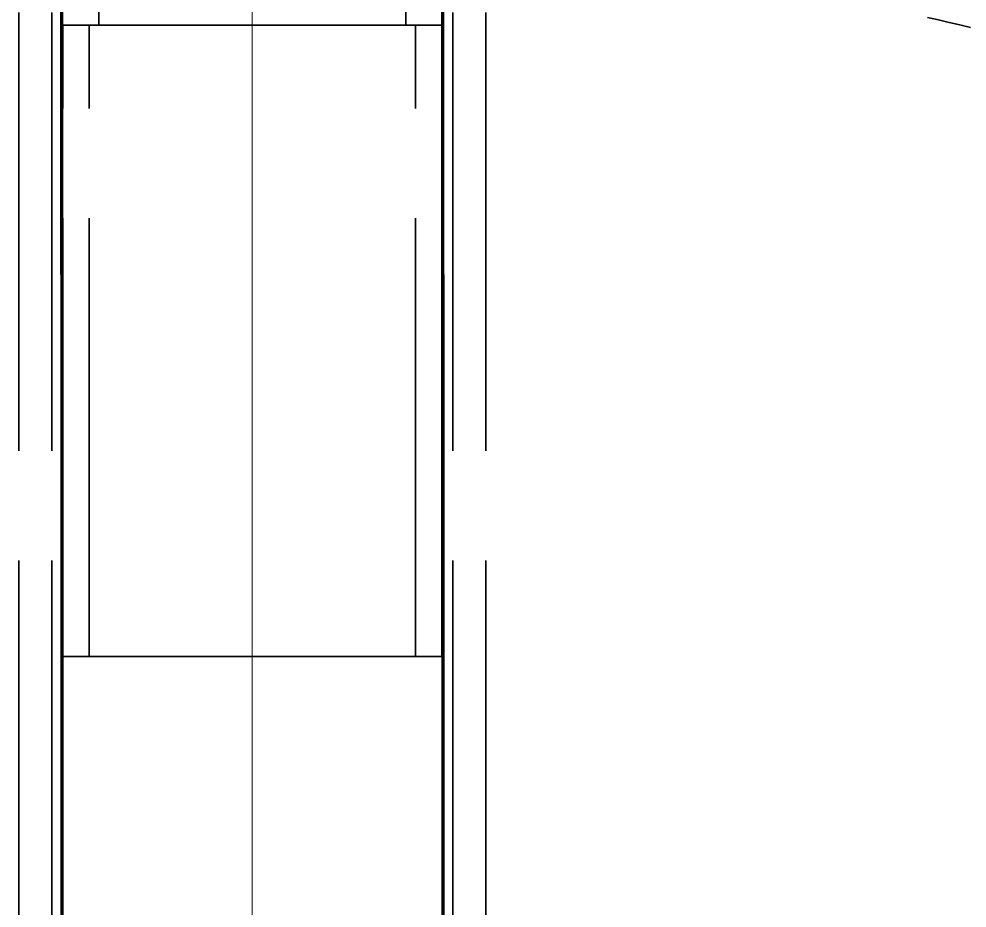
# Model space of a CAD drawing. Header units: millimetres. Extents: x 0 to 2208, y 0 to 420.
# Drawn here: x 186.67 to 195.32, y 221.77 to 229.88 of the extents above; entities that cross this region are included whole.
import ezdxf

# ---------------------------------------------------------------- set-up
doc = ezdxf.new("R2010")
doc.units = ezdxf.units.MM
doc.linetypes.add('IRAM-E-TRAZOS', pattern=[5, 4, -1])
doc.linetypes.add('IRAM-F-TRAZO-PUNTO', pattern=[20, 15, -2, 1, -2])
for name, color, linetype, lineweight in [('01-VISIBLE', 7, 'CONTINUOUS', 70), ('02-OCULTA', 4, 'IRAM-E-TRAZOS', 35), ('03-EJE', 1, 'IRAM-F-TRAZO-PUNTO', 18)]:
    doc.layers.add(name, color=color, linetype=linetype, lineweight=lineweight)

msp = doc.modelspace()

# ---------------------------------------------------------------- linework, layer by layer
at = {"layer": '01-VISIBLE'}
for p, q in [((187.057, 227.5485), (187.057, 157.6385)), ((190.537, 227.5485), (190.537, 157.6385))]:
    msp.add_line(p, q, dxfattribs=at)
for points in [[(187.057, 227.5485), (187.057, 227.6485), (187.057, 227.7485), (187.057, 227.8485), (187.057, 227.9485), (187.057, 228.0485), (187.057, 228.1485), (187.057, 228.2485), (187.057, 228.3485), (187.057, 228.4485), (187.057, 228.5485), (187.057, 228.6485), (187.057, 228.7485), (187.057, 228.8485), (187.057, 228.9485), (187.057, 229.0485), (187.057, 229.1485), (187.057, 229.2485), (187.057, 229.3485), (187.057, 229.4485), (187.057, 229.5485), (187.057, 229.6485), (187.057, 229.7485), (187.057, 229.8485), (187.057, 229.9485)], [(190.537, 227.5485), (190.537, 227.6485), (190.537, 227.7485), (190.537, 227.8485), (190.537, 227.9485), (190.537, 228.0485), (190.537, 228.1485), (190.537, 228.2485), (190.537, 228.3485), (190.537, 228.4485), (190.537, 228.5485), (190.537, 228.6485), (190.537, 228.7485), (190.537, 228.8485), (190.537, 228.9485), (190.537, 229.0485), (190.537, 229.1485), (190.537, 229.2485), (190.537, 229.3485), (190.537, 229.4485), (190.537, 229.5485), (190.537, 229.6485), (190.537, 229.7485), (190.537, 229.8485), (190.537, 229.9485)]]:
    msp.add_lwpolyline(points, dxfattribs=at)
at = {"layer": '02-OCULTA'}
for p, q in [((186.667, 125.9385), (186.667, 231.3185)), ((186.967, 125.9385), (186.967, 231.3185)), ((190.627, 125.9385), (190.627, 231.3185)), ((190.927, 125.9385), (190.927, 231.3185)), ((187.397, 229.822), (187.397, 230.802)), ((190.197, 229.822), (190.197, 230.802)), ((187.067, 224.062), (187.067, 229.822)), ((187.307, 224.062), (187.307, 229.822)), ((190.287, 224.062), (190.287, 229.822)), ((190.527, 224.062), (190.527, 229.822))]:
    msp.add_line(p, q, dxfattribs=at)
for points in [[(194.9614, 229.8935), (195.0591, 229.8711), (195.1567, 229.8484), (195.2542, 229.8252), (195.3516, 229.8017)], [(188.797, 229.822), (188.6952, 229.822), (188.5935, 229.822), (188.4917, 229.822), (188.3899, 229.822), (188.2882, 229.822), (188.1864, 229.822), (188.0846, 229.822), (187.9829, 229.822), (187.8811, 229.822), (187.7794, 229.822), (187.6776, 229.822), (187.5758, 229.822), (187.4741, 229.822), (187.3723, 229.822), (187.2705, 229.822), (187.1688, 229.822), (187.067, 229.822)], [(187.067, 229.822), (187.1688, 229.822), (187.2705, 229.822), (187.3723, 229.822), (187.4741, 229.822), (187.5758, 229.822), (187.6776, 229.822), (187.7794, 229.822), (187.8811, 229.822), (187.9829, 229.822), (188.0846, 229.822), (188.1864, 229.822), (188.2882, 229.822), (188.3899, 229.822), (188.4917, 229.822), (188.5935, 229.822), (188.6952, 229.822), (188.797, 229.822), (188.8988, 229.822), (189.0005, 229.822), (189.1023, 229.822), (189.2041, 229.822), (189.3058, 229.822), (189.4076, 229.822), (189.5094, 229.822), (189.6111, 229.822), (189.7129, 229.822), (189.8146, 229.822), (189.9164, 229.822), (190.0182, 229.822), (190.1199, 229.822), (190.2217, 229.822), (190.3235, 229.822), (190.4252, 229.822), (190.527, 229.822)], [(188.797, 229.822), (188.6906, 229.822), (188.5841, 229.822), (188.4777, 229.822), (188.3713, 229.822), (188.2649, 229.822), (188.1584, 229.822), (188.052, 229.822), (187.9456, 229.822), (187.8391, 229.822), (187.7327, 229.822), (187.6263, 229.822), (187.5199, 229.822), (187.4134, 229.822), (187.307, 229.822)], [(187.307, 229.822), (187.4098, 229.822), (187.5125, 229.822), (187.6153, 229.822), (187.718, 229.822), (187.8208, 229.822), (187.9236, 229.822), (188.0263, 229.822), (188.1291, 229.822), (188.2318, 229.822), (188.3346, 229.822), (188.4373, 229.822), (188.5401, 229.822), (188.6429, 229.822), (188.7456, 229.822), (188.8484, 229.822), (188.9511, 229.822), (189.0539, 229.822), (189.1567, 229.822), (189.2594, 229.822), (189.3622, 229.822), (189.4649, 229.822), (189.5677, 229.822), (189.6704, 229.822), (189.7732, 229.822), (189.876, 229.822), (189.9787, 229.822), (190.0815, 229.822), (190.1842, 229.822), (190.287, 229.822)], [(188.797, 229.822), (188.697, 229.822), (188.597, 229.822), (188.497, 229.822), (188.397, 229.822), (188.297, 229.822), (188.197, 229.822), (188.097, 229.822), (187.997, 229.822), (187.897, 229.822), (187.797, 229.822), (187.697, 229.822), (187.597, 229.822), (187.497, 229.822), (187.397, 229.822)], [(187.397, 229.822), (187.497, 229.822), (187.597, 229.822), (187.697, 229.822), (187.797, 229.822), (187.897, 229.822), (187.997, 229.822), (188.097, 229.822), (188.197, 229.822), (188.297, 229.822), (188.397, 229.822), (188.497, 229.822), (188.597, 229.822), (188.697, 229.822), (188.797, 229.822), (188.897, 229.822), (188.997, 229.822), (189.097, 229.822), (189.197, 229.822), (189.297, 229.822), (189.397, 229.822), (189.497, 229.822), (189.597, 229.822), (189.697, 229.822), (189.797, 229.822), (189.897, 229.822), (189.997, 229.822), (190.097, 229.822), (190.197, 229.822)], [(190.197, 229.822), (190.0893, 229.822), (189.9816, 229.822), (189.8739, 229.822), (189.7662, 229.822), (189.6585, 229.822), (189.5508, 229.822), (189.4432, 229.822), (189.3355, 229.822), (189.2278, 229.822), (189.1201, 229.822), (189.0124, 229.822), (188.9047, 229.822), (188.797, 229.822)], [(190.527, 229.822), (190.4252, 229.822), (190.3235, 229.822), (190.2217, 229.822), (190.1199, 229.822), (190.0182, 229.822), (189.9164, 229.822), (189.8146, 229.822), (189.7129, 229.822), (189.6111, 229.822), (189.5094, 229.822), (189.4076, 229.822), (189.3058, 229.822), (189.2041, 229.822), (189.1023, 229.822), (189.0005, 229.822), (188.8988, 229.822), (188.797, 229.822)], [(190.287, 229.822), (190.1806, 229.822), (190.0741, 229.822), (189.9677, 229.822), (189.8613, 229.822), (189.7549, 229.822), (189.6484, 229.822), (189.542, 229.822), (189.4356, 229.822), (189.3291, 229.822), (189.2227, 229.822), (189.1163, 229.822), (189.0099, 229.822), (188.9034, 229.822), (188.797, 229.822)], [(188.797, 224.062), (188.6952, 224.062), (188.5935, 224.062), (188.4917, 224.062), (188.3899, 224.062), (188.2882, 224.062), (188.1864, 224.062), (188.0846, 224.062), (187.9829, 224.062), (187.8811, 224.062), (187.7794, 224.062), (187.6776, 224.062), (187.5758, 224.062), (187.4741, 224.062), (187.3723, 224.062), (187.2705, 224.062), (187.1688, 224.062), (187.067, 224.062)], [(187.067, 224.062), (187.1688, 224.062), (187.2705, 224.062), (187.3723, 224.062), (187.4741, 224.062), (187.5758, 224.062), (187.6776, 224.062), (187.7794, 224.062), (187.8811, 224.062), (187.9829, 224.062), (188.0846, 224.062), (188.1864, 224.062), (188.2882, 224.062), (188.3899, 224.062), (188.4917, 224.062), (188.5935, 224.062), (188.6952, 224.062), (188.797, 224.062), (188.8988, 224.062), (189.0005, 224.062), (189.1023, 224.062), (189.2041, 224.062), (189.3058, 224.062), (189.4076, 224.062), (189.5094, 224.062), (189.6111, 224.062), (189.7129, 224.062), (189.8146, 224.062), (189.9164, 224.062), (190.0182, 224.062), (190.1199, 224.062), (190.2217, 224.062), (190.3235, 224.062), (190.4252, 224.062), (190.527, 224.062)], [(188.797, 224.062), (188.6906, 224.062), (188.5841, 224.062), (188.4777, 224.062), (188.3713, 224.062), (188.2649, 224.062), (188.1584, 224.062), (188.052, 224.062), (187.9456, 224.062), (187.8391, 224.062), (187.7327, 224.062), (187.6263, 224.062), (187.5199, 224.062), (187.4134, 224.062), (187.307, 224.062)], [(187.307, 224.062), (187.4098, 224.062), (187.5125, 224.062), (187.6153, 224.062), (187.718, 224.062), (187.8208, 224.062), (187.9236, 224.062), (188.0263, 224.062), (188.1291, 224.062), (188.2318, 224.062), (188.3346, 224.062), (188.4373, 224.062), (188.5401, 224.062), (188.6429, 224.062), (188.7456, 224.062), (188.8484, 224.062), (188.9511, 224.062), (189.0539, 224.062), (189.1567, 224.062), (189.2594, 224.062), (189.3622, 224.062), (189.4649, 224.062), (189.5677, 224.062), (189.6704, 224.062), (189.7732, 224.062), (189.876, 224.062), (189.9787, 224.062), (190.0815, 224.062), (190.1842, 224.062), (190.287, 224.062)], [(190.527, 224.062), (190.4252, 224.062), (190.3235, 224.062), (190.2217, 224.062), (190.1199, 224.062), (190.0182, 224.062), (189.9164, 224.062), (189.8146, 224.062), (189.7129, 224.062), (189.6111, 224.062), (189.5094, 224.062), (189.4076, 224.062), (189.3058, 224.062), (189.2041, 224.062), (189.1023, 224.062), (189.0005, 224.062), (188.8988, 224.062), (188.797, 224.062)], [(190.287, 224.062), (190.1806, 224.062), (190.0741, 224.062), (189.9677, 224.062), (189.8613, 224.062), (189.7549, 224.062), (189.6484, 224.062), (189.542, 224.062), (189.4356, 224.062), (189.3291, 224.062), (189.2227, 224.062), (189.1163, 224.062), (189.0099, 224.062), (188.9034, 224.062), (188.797, 224.062)]]:
    msp.add_lwpolyline(points, dxfattribs=at)
at = {"layer": '03-EJE'}
msp.add_line((188.797, 121.3385), (188.797, 243.1205), dxfattribs=at)

doc.saveas('drawing.dxf')
